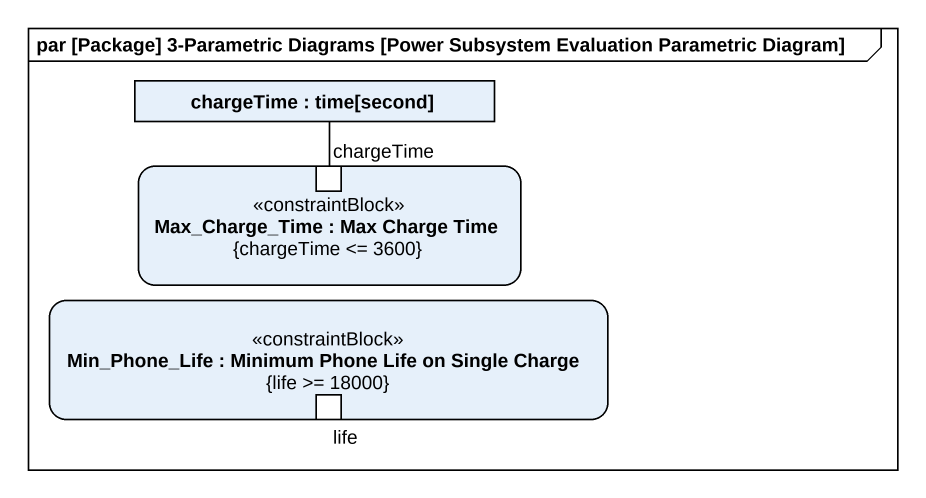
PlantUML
@startuml
mainframe par [Package] 3-Parametric Diagrams [Power Subsystem Evaluation Parametric Diagram]
rectangle "chargeTime : time[second]" as chargeTime
rectangle "Max_Charge_Time : Max Charge Time\n{chargeTime <= 3600}" as Max_Charge_Time <<constraintBlock>> {
  port "chargeTime" as chargeTime_2
}
rectangle "Min_Phone_Life : Minimum Phone Life on Single Charge\n{life >= 18000}" as Min_Phone_Life <<constraintBlock>> {
  port life
}
chargeTime -- chargeTime_2
@enduml
